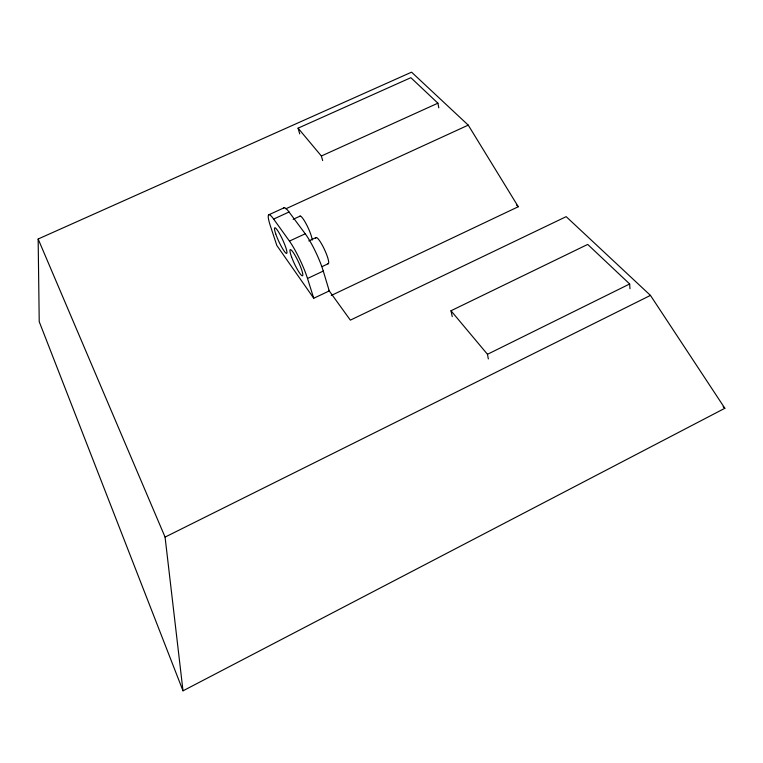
<?xml version="1.0" encoding="UTF-8"?>
<svg xmlns="http://www.w3.org/2000/svg" width="763" height="763" viewBox="0 0 763 763"><rect width="100%" height="100%" fill="white"/><g stroke="black" fill="none" stroke-linecap="round" stroke-linejoin="round"><path stroke-width="1.14" d="M331.266 295.462L518.277 206.735L468.244 125.132L411.562 72.17L38.15 239.01L39.228 321.69L183.006 690.83L724.85 408.281L650.448 295.395L566.175 216.654L350.351 320.136L328.805 290.302M183.006 690.83L165.075 537.095L650.448 295.395M488.339 358.944L487.471 354.299L629.656 283.979L587.701 244.418L451 310.76L452.23 316.588M289.053 212L273.64 219.076A28.04 4.158 65.1 0 0 270.388 225.934L276.845 245.495L313.736 298.266L329.254 290.922L323.274 271.065A28.908 4.816 65 0 0 305.229 233.783L289.053 212A27.983 4.53 65.2 0 0 283.617 208.27M313.736 298.266L307.508 278.485L323.274 271.065M322.1 266.602L328.271 263.702M308.824 240.927L316.044 237.57M273.64 219.076L289.444 241.108L305.229 233.783M293.145 219.324L300.212 216.072M268.843 214.775L284.055 207.803M285.791 208.814L468.244 125.132M437.905 103.186L410.856 77.683L298.066 128.165L321.376 156.005L437.905 103.186L438.792 107.85M516.58 205.075L518.277 206.735M723.143 406.622L724.85 408.281M451 310.76L487.471 354.299M38.15 239.01L165.075 537.095M298.066 128.165L299.706 133.859M321.376 156.005L322.654 160.573M629.656 283.979L629.98 288.729M289.444 241.108A28.975 4.416 64.9 0 1 307.508 278.485M315.691 238.352A14.43 2.537 65 0 1 324.437 249.434A14.43 2.537 65 0 1 327.47 263.521M299.735 216.539A14.087 2.413 65.2 0 1 306.211 223.988A14.087 2.413 65.2 0 1 312.229 240.068M291.552 256.893A14.487 2.213 64.9 0 0 302.491 275.805A14.487 2.213 64.9 0 0 295.052 255.357A14.487 2.213 64.9 0 0 291.552 256.893M275.739 233.898A14.135 2.098 65.1 0 0 286.468 253.421A14.135 2.098 65.1 0 0 279.954 234.403A14.135 2.098 65.1 0 0 275.739 233.898"/></g></svg>
